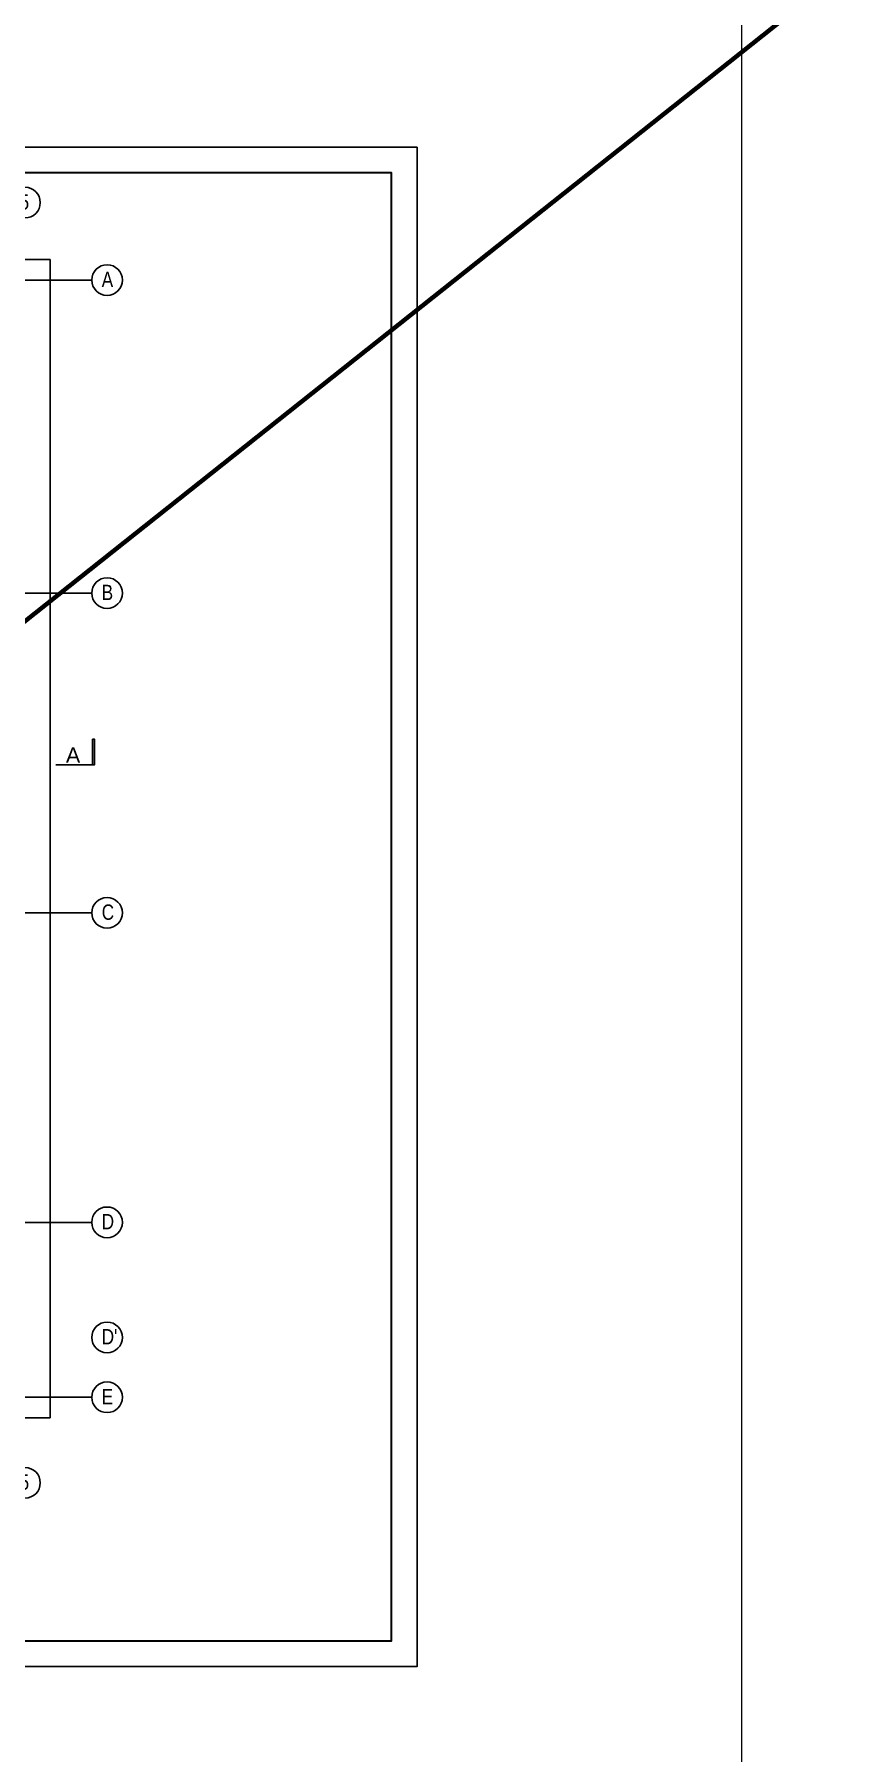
# Model space of a CAD drawing. Header units: millimetres. Extents: x -135140 to 267856, y -70704 to 149933.
# Drawn here: x -27553 to -11845, y 9861 to 43450 of the extents above; entities that cross this region are included whole.
import ezdxf

# ---------------------------------------------------------------- set-up
doc = ezdxf.new("R2010")
doc.units = ezdxf.units.MM
doc.header["$LTSCALE"] = 99.9
doc.linetypes.add('ACAD_ISO10W100', pattern=[18, 12, -3, 0, -3])
for name, color, linetype in [('+48_OPISY', 251, 'Continuous'), ('+48_OSIE', 8, 'Continuous'), ('+48_WIDOK', 250, 'Continuous'), ('CP_LINENORM', 253, 'Continuous'), ('SCHODY_', 250, 'Continuous')]:
    doc.layers.add(name, color=color, linetype=linetype)
doc.layers.add('2DH_SYM', color=64, linetype='Continuous', lineweight=18)
doc.layers.add('CP_FRAME', color=223, linetype='Continuous', lineweight=35)
doc.styles.get("Standard").update_dxf_attribs({"font": 'ARIAL.TTF'})
doc.styles.add('WRP_ARIAL', font='ARIAL.TTF', dxfattribs={"width": 0.8})

# ---------------------------------------------------------------- blocks, each defined once
blk = doc.blocks.new('OZN_OSI')
at = {"layer": '+48_OSIE', "linetype": 'Continuous', "ltscale": 5}
blk.add_circle((0, -30), 30, dxfattribs=at)
at = {"layer": '+48_OSIE', "linetype": 'Continuous', "ltscale": 5, "style": 'WRP_ARIAL', "width": 0.8}
blk.add_attdef('NR', (-23.3, -43.5), '', height=30, dxfattribs=at)
blk = doc.blocks.new('A3_POZIOM')
at = {"linetype": 'Continuous'}
blk.add_lwpolyline([(-395, 0), (0, 0), (0, 287), (-395, 287)], close=True, dxfattribs=at)
at = {"layer": 'CP_LINENORM', "linetype": 'Continuous'}
blk.add_lwpolyline([(-415, -5), (5, -5), (5, 292), (-415, 292)], close=True, dxfattribs=at)
blk.add_lwpolyline([(-185, -5), (-185, 0)], dxfattribs=at)

msp = doc.modelspace()

# ---------------------------------------------------------------- hatches: boundary and pattern name
at = {"layer": '+48_OPISY', "ltscale": 5}
msp.add_hatch(color=256, dxfattribs=at).paths.add_polyline_path([(-26375, 29172), (-26375, 29672), (-26415, 29672), (-26415, 29172)])

# ---------------------------------------------------------------- linework, layer by layer
for p, q in [((-26415, 29172), (-26415, 29672)), ((-26375, 29172), (-26375, 29672))]:
    msp.add_line(p, q, dxfattribs=at)
msp.add_lwpolyline([(-27135, 29172), (-26375, 29172), (-26375, 29672), (-26415, 29672), (-26415, 29172), (-26375, 29172)], dxfattribs=at)
at = {"layer": '+48_OSIE', "linetype": 'ACAD_ISO10W100', "ltscale": 5}
for p, q in [((-57211, 38647), (-26431, 38647)), ((-57211, 32527), (-26431, 32527)), ((-57211, 26277), (-26431, 26277)), ((-57211, 20227), (-26431, 20227)), ((-57211, 16807), (-26431, 16807))]:
    msp.add_line(p, q, dxfattribs=at)
at = {"layer": '+48_WIDOK'}
msp.add_lwpolyline([(-42847, 16407), (-27247, 16407), (-27247, 39047), (-42847, 39047)], dxfattribs=at)
at = {"color": 1, "lineweight": 100, "ltscale": 0.15}
msp.add_line((53051, 96101), (-135140, -53265), dxfattribs=at)
at = {"layer": '2DH_SYM', "ltscale": 0.15}
msp.add_lwpolyline([(-13727, -70704), (-81263, -70704), (-81263, 149933), (-13727, 149933)], close=True, dxfattribs=at)

# ---------------------------------------------------------------- block references
at = {"layer": 'CP_FRAME', "ltscale": 0.15, "xscale": 100, "yscale": 100, "zscale": 10}
msp.add_blockref('A3_POZIOM', (-20568, 12044), dxfattribs=at)
at = {"layer": 'SCHODY_'}
ref = msp.add_blockref('OZN_OSI', (-27737, 40461), dxfattribs=dict(at, xscale=10, yscale=10, zscale=10))
ref.add_attrib('NR', '5', (-27842, 40026), dxfattribs={"layer": '+48_OSIE', "linetype": 'Continuous', "ltscale": 5, "height": 300, "style": 'WRP_ARIAL', "width": 0.8})
ref = msp.add_blockref('OZN_OSI', (-26131, 38947), dxfattribs=dict(at, xscale=10, yscale=10, zscale=10))
ref.add_attrib('NR', 'A', (-26236, 38511), dxfattribs={"layer": '+48_OSIE', "linetype": 'Continuous', "ltscale": 5, "height": 300, "style": 'WRP_ARIAL', "width": 0.8})
ref = msp.add_blockref('OZN_OSI', (-26131, 32827), dxfattribs=dict(at, xscale=10, yscale=10, zscale=10))
ref.add_attrib('NR', 'B', (-26236, 32391), dxfattribs={"layer": '+48_OSIE', "linetype": 'Continuous', "ltscale": 5, "height": 300, "style": 'WRP_ARIAL', "width": 0.8})
ref = msp.add_blockref('OZN_OSI', (-26131, 26577), dxfattribs=dict(at, xscale=10, yscale=10, zscale=10))
ref.add_attrib('NR', 'C', (-26236, 26141), dxfattribs={"layer": '+48_OSIE', "linetype": 'Continuous', "ltscale": 5, "height": 300, "style": 'WRP_ARIAL', "width": 0.8})
ref = msp.add_blockref('OZN_OSI', (-26132, 20527), dxfattribs=dict(at, xscale=10, yscale=10, zscale=10))
ref.add_attrib('NR', 'D', (-26236, 20091), dxfattribs={"layer": '+48_OSIE', "linetype": 'Continuous', "ltscale": 5, "height": 300, "style": 'WRP_ARIAL', "width": 0.8})
ref = msp.add_blockref('OZN_OSI', (-26131, 18277), dxfattribs=dict(at, xscale=10, yscale=10, zscale=10))
ref.add_attrib('NR', "D'", (-26236, 17841), dxfattribs={"layer": '+48_OSIE', "linetype": 'Continuous', "ltscale": 5, "height": 300, "style": 'WRP_ARIAL', "width": 0.8})
ref = msp.add_blockref('OZN_OSI', (-26131, 17107), dxfattribs=dict(at, xscale=10, yscale=10, zscale=10))
ref.add_attrib('NR', 'E', (-26236, 16671), dxfattribs={"layer": '+48_OSIE', "linetype": 'Continuous', "ltscale": 5, "height": 300, "style": 'WRP_ARIAL', "width": 0.8})
ref = msp.add_blockref('OZN_OSI', (-27737, 15435), dxfattribs=dict(at, xscale=10, yscale=10, zscale=10))
ref.add_attrib('NR', '5', (-27842, 15000), dxfattribs={"layer": '+48_OSIE', "linetype": 'Continuous', "ltscale": 5, "height": 300, "style": 'WRP_ARIAL', "width": 0.8})

# ---------------------------------------------------------------- texts
at = {"layer": '+48_OPISY', "ltscale": 5}
msp.add_attdef('A', (-26936, 29212), 'A', height=300, dxfattribs=at)

doc.saveas('drawing.dxf')
